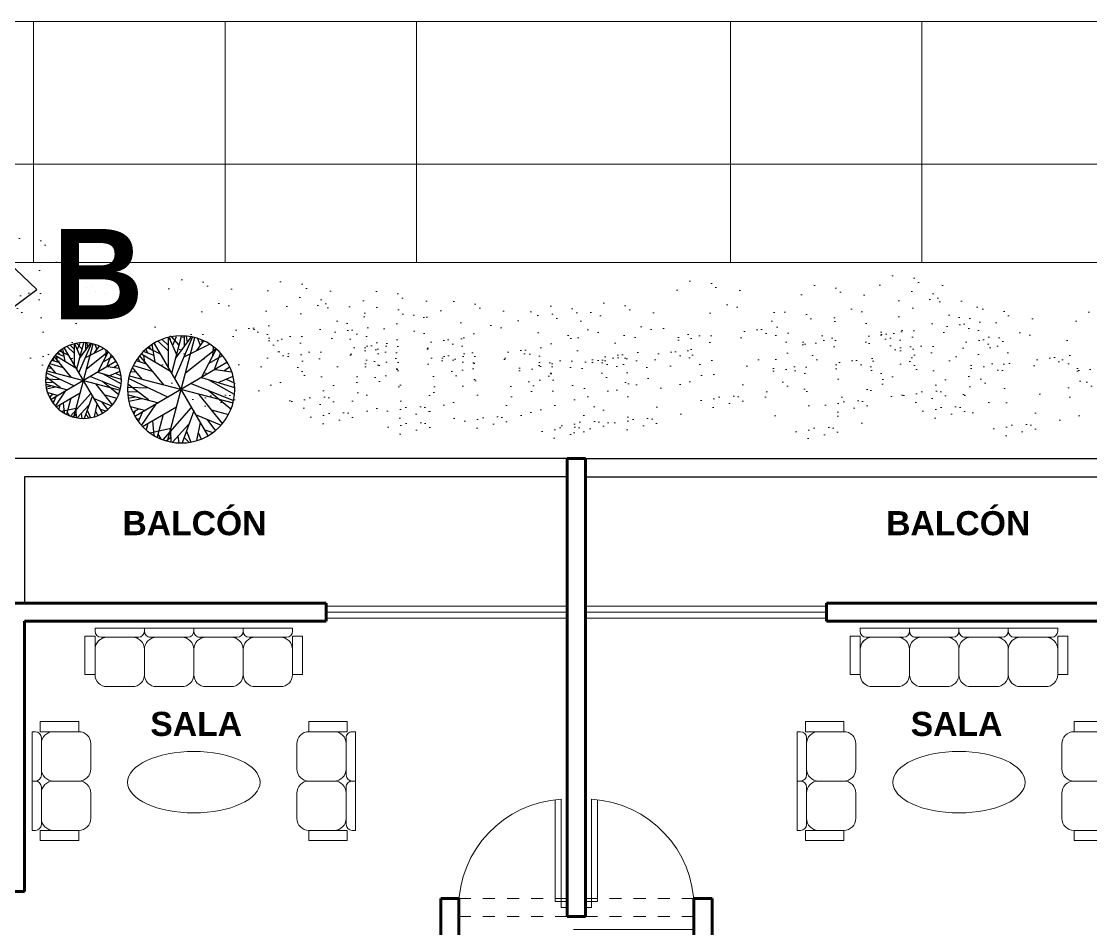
# Model space of a CAD drawing. Header units: millimetres. Extents: x 287 to 445, y 520 to 576.
# Drawn here: x 323.36 to 332.22, y 565.16 to 572.69 of the extents above; entities that cross this region are included whole.
import ezdxf

# ---------------------------------------------------------------- set-up
doc = ezdxf.new("R2010")
doc.units = ezdxf.units.MM
doc.header["$LTSCALE"] = 0.015
doc.linetypes.add('DASHED2', pattern=[9.525, 6.35, -3.175])
doc.layers.add('01 Corte', color=10, linetype='Continuous')
doc.layers.add('puntos alameda', color=94, linetype='Continuous')
for name, color, linetype, lineweight in [('Muebles', 11, 'Continuous', 20), ('Muros', 41, 'Continuous', 60), ('Muros Bajos', 20, 'Continuous', 30), ('pasto', 56, 'Continuous', 5), ('PISOS', 7, 'Continuous', 18), ('Proyecciones', 46, 'Continuous', 0), ('Puertas', 31, 'Continuous', 20), ('Texto', 133, 'Continuous', 20), ('Ventanas', 130, 'Continuous', 20)]:
    doc.layers.add(name, color=color, linetype=linetype, lineweight=lineweight)
pattern_1 = [(0, (-12.079, 0), (0, 1.5875), []), (90, (-12.079, 0), (-1.5875, 1e-16), [])]

# ---------------------------------------------------------------- blocks, each defined once
blk = doc.blocks.new('sala')
at = {"layer": 'Muebles'}
for p, q in [((416.5438, 543.2068), (416.5438, 543.2899)), ((416.5438, 543.2899), (416.8621, 543.2899)), ((416.8621, 543.2899), (416.8621, 543.2068)), ((416.4759, 543.2068), (416.4759, 542.7973)), ((416.5026, 543.2068), (416.4759, 543.2068)), ((416.8621, 543.2068), (416.5438, 543.2068)), ((416.8621, 543.2068), (416.6526, 543.2068)), ((416.5526, 542.8473), (416.5526, 543.1568)), ((416.5526, 543.1068), (416.5526, 542.8973)), ((416.9621, 542.8973), (416.9621, 543.1068)), ((416.4759, 542.7973), (416.4759, 542.3878)), ((416.5026, 542.7973), (416.4759, 542.7973)), ((416.4759, 542.7973), (416.5026, 542.7973)), ((416.8621, 542.7973), (416.6526, 542.7973)), ((416.6526, 542.7973), (416.8621, 542.7973)), ((416.5526, 542.4378), (416.5526, 542.7473)), ((416.5526, 542.6973), (416.5526, 542.4878)), ((416.9621, 542.4878), (416.9621, 542.6973)), ((416.4759, 542.3878), (416.5026, 542.3878)), ((416.8621, 542.3878), (416.5438, 542.3878)), ((416.5438, 542.3878), (416.5438, 542.3047)), ((416.6526, 542.3878), (416.8621, 542.3878)), ((416.8621, 542.3047), (416.8621, 542.3878)), ((416.5438, 542.3047), (416.8621, 542.3047)), ((417.0972, 542.0143), (417.3068, 542.0143)), ((417.5068, 542.0143), (417.7163, 542.0143)), ((417.9163, 542.0143), (418.1258, 542.0143)), ((418.3258, 542.0143), (418.5353, 542.0143)), ((416.9142, 541.596), (416.9142, 541.9143)), ((416.9142, 541.9143), (416.9972, 541.9143)), ((416.9972, 541.7048), (416.9972, 541.9143)), ((416.9972, 541.9143), (416.9972, 541.596)), ((417.4068, 541.7048), (417.4068, 541.9143)), ((417.4068, 541.9143), (417.4068, 541.7048)), ((417.8163, 541.7048), (417.8163, 541.9143)), ((417.8163, 541.9143), (417.8163, 541.7048)), ((418.2258, 541.7048), (418.2258, 541.9143)), ((418.2258, 541.9143), (418.2258, 541.7048)), ((418.6353, 541.9143), (418.6353, 541.7048)), ((418.6353, 541.9143), (418.6353, 541.596)), ((418.7184, 541.9143), (418.6353, 541.9143)), ((418.7184, 541.596), (418.7184, 541.9143)), ((417.0472, 541.6048), (417.3568, 541.6048)), ((417.3068, 541.6048), (417.0972, 541.6048)), ((417.4568, 541.6048), (417.7663, 541.6048)), ((417.7163, 541.6048), (417.5068, 541.6048)), ((417.8663, 541.6048), (418.1758, 541.6048)), ((418.1258, 541.6048), (417.9163, 541.6048)), ((418.2758, 541.6048), (418.5853, 541.6048)), ((418.5353, 541.6048), (418.3258, 541.6048)), ((416.9972, 541.596), (416.9142, 541.596)), ((416.9972, 541.5281), (416.9972, 541.5548)), ((417.4068, 541.5281), (416.9972, 541.5281)), ((417.4068, 541.5281), (417.4068, 541.5548)), ((417.4068, 541.5548), (417.4068, 541.5281)), ((417.8163, 541.5281), (417.4068, 541.5281)), ((417.8163, 541.5281), (417.8163, 541.5548)), ((417.8163, 541.5548), (417.8163, 541.5281)), ((418.2258, 541.5281), (417.8163, 541.5281)), ((418.2258, 541.5281), (418.2258, 541.5548)), ((418.2258, 541.5548), (418.2258, 541.5281)), ((418.6353, 541.5281), (418.2258, 541.5281)), ((418.6353, 541.596), (418.7184, 541.596)), ((418.6353, 541.5548), (418.6353, 541.5281))]:
    blk.add_line(p, q, dxfattribs=at)
for centre, radius, start, end in [((416.5026, 543.1568), 0.05, 0, 90), ((416.6526, 543.1068), 0.1, 90, 180), ((416.8621, 543.1068), 0.1, 0, 90), ((416.5026, 542.8473), 0.05, 270, 0), ((416.6526, 542.8973), 0.1, 180, 270), ((416.8621, 542.8973), 0.1, 270, 0), ((416.5026, 542.7473), 0.05, 0, 90), ((416.6526, 542.6973), 0.1, 90, 180), ((416.8621, 542.6973), 0.1, 0, 90), ((416.5026, 542.4378), 0.05, 270, 0), ((416.6526, 542.4878), 0.1, 180, 270), ((416.8621, 542.4878), 0.1, 270, 0), ((417.0972, 541.9143), 0.1, 90, 180), ((417.3068, 541.9143), 0.1, 360, 90), ((417.5068, 541.9143), 0.1, 90, 180), ((417.7163, 541.9143), 0.1, 0, 90), ((417.9163, 541.9143), 0.1, 90, 180), ((418.1258, 541.9143), 0.1, 0, 90), ((418.3258, 541.9143), 0.1, 90, 180), ((418.5353, 541.9143), 0.1, 0, 90), ((417.0972, 541.7048), 0.1, 180, 270), ((417.3068, 541.7048), 0.1, 270, 0), ((417.5068, 541.7048), 0.1, 180, 270), ((417.7163, 541.7048), 0.1, 270, 360), ((417.9163, 541.7048), 0.1, 180, 270), ((418.1258, 541.7048), 0.1, 270, 360), ((418.3258, 541.7048), 0.1, 180, 270), ((418.5353, 541.7048), 0.1, 270, 0), ((417.0472, 541.5548), 0.05, 90, 180), ((417.3568, 541.5548), 0.05, 0, 90), ((417.4568, 541.5548), 0.05, 90, 180), ((417.7663, 541.5548), 0.05, 360, 90), ((417.8663, 541.5548), 0.05, 90, 180), ((418.1758, 541.5548), 0.05, 360, 90), ((418.2758, 541.5548), 0.05, 90, 180), ((418.5853, 541.5548), 0.05, 0, 90)]:
    blk.add_arc(centre, radius, start, end, dxfattribs=at)
blk.add_ellipse((417.8163, 542.807), major_axis=(-0.5491, 0), ratio=0.464286, dxfattribs=at)
blk = doc.blocks.new('p04')
at = {"layer": 'Proyecciones', "linetype": 'DASHED2'}
for p, q in [((451.0947, 543.0787), (451.9947, 543.0787)), ((451.0947, 542.9287), (451.9947, 542.9287))]:
    blk.add_line(p, q, dxfattribs=at)
at = {"layer": 'Puertas'}
for p, q in [((451.1447, 543.9023), (451.1447, 543.0037)), ((451.1947, 543.8981), (451.1947, 543.0537)), ((451.0947, 543.0537), (451.1947, 543.0537)), ((451.0947, 543.0037), (451.1447, 543.0037))]:
    blk.add_line(p, q, dxfattribs=at)
blk.add_arc((451.0947, 543.0037), 0.9, 0, 86.81526, dxfattribs=at)
blk = doc.blocks.new('Tree - deciduous plan')
for p, q in [((2.426, 54.9406), (-1.4472, 59.9056)), ((0, 59.9996), (0, -60)), ((-32.6092, 50.4264), (-23.2782, 23.5674)), ((-31.2008, 51.1035), (-0.2149, 20.1818)), ((-26.4472, 46.5894), (-26.2712, 53.8116)), ((-22.0458, 42.0753), (-16.5881, 57.6486)), ((-21.1656, 55.8436), (-0.0388, 45.0094)), ((-12.5388, 54.9406), (-7.9613, 59.4546)), ((-12.3627, 32.1443), (-12.5388, 58.7776)), ((-5.3205, 59.6806), (16.5105, 16.7963)), ((0.4894, 48.6208), (3.6584, 59.6806)), ((18.2711, 35.5298), (5.419, 59.6806)), ((9.8203, 51.5549), (12.8133, 58.5516)), ((19.6795, 19.5047), (16.3344, 57.6486)), ((17.0387, 51.1035), (23.2006, 55.1666)), ((17.7429, 43.6552), (25.4894, 54.2636)), ((31.6513, 50.8778), (30.2429, 30.5643)), ((31.1232, 42.5267), (35.8767, 48.1693)), ((-45.8134, 38.2383), (-40.5318, 33.0471)), ((-43.8768, 36.4326), (-44.405, 40.2696)), ((42, 42), (-42, -42)), ((42, -42), (-42, 42)), ((-40.1797, 44.558), (-36.4825, 43.2038)), ((-37.0107, 47.0408), (-35.25, 35.5298)), ((37.1091, 37.1098), (46.6161, 37.5612)), ((-54.7923, 24.4702), (-47.75, 21.0847)), ((-53.2078, 27.4044), (-40.1797, 20.859)), ((-49.8627, 32.8214), (-32.7853, 32.8214)), ((54.3626, 25.3731), (20.9119, 0.3198)), ((23.3767, 23.3417), (53.3063, 27.4044)), ((36.2288, 25.1474), (48.9049, 35.0784)), ((-59.7219, 2.8025), (-12.0106, 12.0565)), ((-32.2571, 20.6333), (-59.1937, 9.348)), ((-58.6656, 12.7336), (-35.9543, 7.5424)), ((-57.081, 17.9248), (-47.0458, 14.7649)), ((-56.0247, 20.859), (-20.8134, 20.859)), ((38.5175, 13.4107), (58.2359, 13.6364)), ((-54.6162, -24.7335), (-20.2853, 0.0941)), ((29.3626, -6.6771), (59.4682, 7.091)), ((-60, 0), (60, 0)), ((-59.7219, -4.8714), (-54.2641, -6.6771)), ((-45.2853, -0.1316), (-59.0177, -10.0627)), ((-58.4895, -12.3197), (-36.4825, -11.6426)), ((-10.074, -10.0627), (-2.5036, -59.7178)), ((9.2922, -9.1598), (59.6443, -2.8401)), ((26.3697, -18.4138), (58.9401, -9.8369)), ((-57.081, -18.4138), (-45.2853, -17.9624)), ((-52.6797, -18.188), (-55.4966, -22.0251)), ((-53.2078, -27.442), (-16.7641, -16.6081)), ((-47.2219, -19.3166), (-50.2148, -26.3135)), ((-35.9543, -22.4765), (-44.0529, -40.5329)), ((-19.9331, -20.2194), (-28.5599, -52.721)), ((-14.8275, -15.0282), (-14.6515, -57.6865)), ((-0.0388, -19.0909), (25.8415, -53.8495)), ((18.6232, -18.6394), (26.7218, -53.3981)), ((18.7992, -18.6394), (57.3556, -17.2853)), ((38.1654, -18.188), (52.426, -29.0219)), ((45.9119, -24.0564), (55.595, -22.2508)), ((-38.9472, -29.0219), (-51.4472, -30.6018)), ((-46.5177, -30.1504), (-49.5106, -33.536)), ((-32.4331, -32.4075), (-48.1021, -35.5674)), ((-43.7008, -34.6645), (-46.6937, -37.373)), ((-14.6515, -32.1818), (-3.912, -59.4922)), ((30.419, -30.1504), (32.3556, -50.0125)), ((31.4753, -31.279), (49.6091, -33.3103)), ((41.5105, -32.6332), (46.088, -38.0501)), ((-24.6867, -37.8244), (-38.7712, -45.7241)), ((-26.2712, -43.9185), (-34.7219, -48.6583)), ((-14.6515, -36.2445), (-27.6797, -52.9467)), ((-14.6515, -47.3041), (-25.0388, -54.3009)), ((-21.5177, -45.4984), (-19.9331, -56.1065)), ((-8.4895, -47.5298), (-11.4825, -58.5893)), ((-6.2008, -36.2445), (17.919, -57.0094)), ((5.9471, -46.6269), (10.5246, -58.5893)), ((22.8485, -36.4702), (35.3485, -48.4326)), ((24.7852, -44.8213), (23.0246, -54.978)), ((-6.3768, -52.721), (-9.3698, -58.815)), ((8.4119, -53.1724), (3.8344, -59.4922))]:
    blk.add_line(p, q)
blk.add_circle((0, 0), 60)

msp = doc.modelspace()

# ---------------------------------------------------------------- hatches: boundary and pattern name
at = {"layer": 'pasto', "ltscale": 0.3}
h = msp.add_hatch(dxfattribs=at)
h.set_pattern_fill('AR-SAND', color=256, scale=0.008, style=0)
h.set_pattern_definition([(37.5, (339.50892, 350.51478), (-0.01280025, 0.3915306), [0, -0.308864, 0, -0.34544, 0, -0.3302]), (7.5, (339.5089, 350.5148), (0.3596186, 0.5734601), [0, -0.166624, 0, -0.278384, 0, -0.10668]), (327.5, (339.259, 350.51478), (0.6327939, 0.00114975), [0, -0.1016, 0, -0.36576, 0, -0.47752]), (317.5, (339.259, 350.5148), (0.6108452, 0.1783435), [0, -0.0508, 0, -0.239776, 0, -0.27432])])
edge = h.paths.add_edge_path()
edge.add_arc((323.573, 570.3692), 0.5882, 0, 360)
h = msp.add_hatch(dxfattribs=at)
h.set_pattern_fill('AR-SAND', color=256, scale=0.008, style=0)
h.set_pattern_definition([(37.5, (340.85526, 350.17256), (-0.01280025, 0.3915306), [0, -0.308864, 0, -0.34544, 0, -0.3302]), (7.5, (340.85526, 350.17256), (0.3596186, 0.5734601), [0, -0.166624, 0, -0.278384, 0, -0.10668]), (327.5, (340.60533, 350.17256), (0.6327939, 0.00114975), [0, -0.1016, 0, -0.36576, 0, -0.47752]), (317.5, (340.6053, 350.17256), (0.6108452, 0.1783435), [0, -0.0508, 0, -0.239776, 0, -0.27432])])
edge = h.paths.add_edge_path()
edge.add_arc((324.9194, 570.027), 0.5882, 0, 360)
h = msp.add_hatch(dxfattribs=at)
h.set_pattern_fill('AR-SAND', color=256, scale=0.008, style=0)
h.set_pattern_definition([(37.5, (341.67522, 350.1558), (-0.01280025, 0.3915306), [0, -0.308864, 0, -0.34544, 0, -0.3302]), (7.5, (341.6752, 350.1558), (0.3596186, 0.5734601), [0, -0.166624, 0, -0.278384, 0, -0.10668]), (327.5, (341.4253, 350.1558), (0.6327939, 0.00114975), [0, -0.1016, 0, -0.36576, 0, -0.47752]), (317.5, (341.4253, 350.1558), (0.6108452, 0.1783435), [0, -0.0508, 0, -0.239776, 0, -0.27432])])
edge = h.paths.add_edge_path()
edge.add_arc((325.7393, 570.0103), 0.5882, 0, 360)
h = msp.add_hatch(dxfattribs=at)
h.set_pattern_fill('AR-SAND', color=256, scale=0.008, style=0)
h.set_pattern_definition([(37.5, (345.06918, 350.16198), (-0.01280025, 0.3915306), [0, -0.308864, 0, -0.34544, 0, -0.3302]), (7.5, (345.0692, 350.162), (0.3596186, 0.5734601), [0, -0.166624, 0, -0.278384, 0, -0.10668]), (327.5, (344.81924, 350.16198), (0.6327939, 0.00114975), [0, -0.1016, 0, -0.36576, 0, -0.47752]), (317.5, (344.81924, 350.162), (0.6108452, 0.1783435), [0, -0.0508, 0, -0.239776, 0, -0.27432])])
edge = h.paths.add_edge_path()
edge.add_arc((329.1333, 570.0164), 0.5882, 0, 360)
h = msp.add_hatch(dxfattribs=at)
h.set_pattern_fill('AR-SAND', color=256, scale=0.008, style=0)
h.set_pattern_definition([(37.5, (346.7501, 350.20462), (-0.01280025, 0.3915306), [0, -0.308864, 0, -0.34544, 0, -0.3302]), (7.5, (346.7501, 350.2046), (0.3596186, 0.5734601), [0, -0.166624, 0, -0.278384, 0, -0.10668]), (327.5, (346.50017, 350.20462), (0.6327939, 0.00114975), [0, -0.1016, 0, -0.36576, 0, -0.47752]), (317.5, (346.50017, 350.2046), (0.6108452, 0.1783435), [0, -0.0508, 0, -0.239776, 0, -0.27432])])
edge = h.paths.add_edge_path()
edge.add_arc((330.8142, 570.0591), 0.5882, 0, 360)
h = msp.add_hatch(dxfattribs=at)
h.set_pattern_fill('AR-SAND', color=256, scale=0.008, style=0)
h.set_pattern_definition([(37.5, (342.47087, 350.07478), (-0.01280025, 0.3915306), [0, -0.308864, 0, -0.34544, 0, -0.3302]), (7.5, (342.47087, 350.0748), (0.3596186, 0.5734601), [0, -0.166624, 0, -0.278384, 0, -0.10668]), (327.5, (342.22094, 350.07478), (0.6327939, 0.00114975), [0, -0.1016, 0, -0.36576, 0, -0.47752]), (317.5, (342.22094, 350.0748), (0.6108452, 0.1783435), [0, -0.0508, 0, -0.239776, 0, -0.27432])])
edge = h.paths.add_edge_path()
edge.add_arc((326.535, 569.9292), 0.5882, 0, 360)
h = msp.add_hatch(dxfattribs=at)
h.set_pattern_fill('AR-SAND', color=256, scale=0.008, style=0)
h.set_pattern_definition([(37.5, (346.1015, 350.1236), (-0.01280025, 0.3915306), [0, -0.308864, 0, -0.34544, 0, -0.3302]), (7.5, (346.1015, 350.1236), (0.3596186, 0.5734601), [0, -0.166624, 0, -0.278384, 0, -0.10668]), (327.5, (345.85157, 350.1236), (0.6327939, 0.00114975), [0, -0.1016, 0, -0.36576, 0, -0.47752]), (317.5, (345.85157, 350.1236), (0.6108452, 0.1783435), [0, -0.0508, 0, -0.239776, 0, -0.27432])])
edge = h.paths.add_edge_path()
edge.add_arc((330.1656, 569.9781), 0.5882, 0, 360)
h = msp.add_hatch(dxfattribs=at)
h.set_pattern_fill('AR-SAND', color=256, scale=0.008, style=0)
h.set_pattern_definition([(37.5, (346.9093, 350.0747), (-0.01280025, 0.3915306), [0, -0.308864, 0, -0.34544, 0, -0.3302]), (7.5, (346.9093, 350.0747), (0.3596186, 0.5734601), [0, -0.166624, 0, -0.278384, 0, -0.10668]), (327.5, (346.65937, 350.0747), (0.6327939, 0.00114975), [0, -0.1016, 0, -0.36576, 0, -0.47752]), (317.5, (346.65937, 350.0747), (0.6108452, 0.1783435), [0, -0.0508, 0, -0.239776, 0, -0.27432])])
edge = h.paths.add_edge_path()
edge.add_arc((330.9734, 569.9292), 0.5882, 0, 360)
h = msp.add_hatch(dxfattribs=at)
h.set_pattern_fill('AR-SAND', color=256, scale=0.008, style=0)
h.set_pattern_definition([(37.5, (341.83442, 350.0259), (-0.01280025, 0.3915306), [0, -0.308864, 0, -0.34544, 0, -0.3302]), (7.5, (341.8344, 350.0259), (0.3596186, 0.5734601), [0, -0.166624, 0, -0.278384, 0, -0.10668]), (327.5, (341.5845, 350.0259), (0.6327939, 0.00114975), [0, -0.1016, 0, -0.36576, 0, -0.47752]), (317.5, (341.5845, 350.0259), (0.6108452, 0.1783435), [0, -0.0508, 0, -0.239776, 0, -0.27432])])
edge = h.paths.add_edge_path()
edge.add_arc((325.8985, 569.8804), 0.5882, 0, 360)
h = msp.add_hatch(dxfattribs=at)
h.set_pattern_fill('AR-SAND', color=256, scale=0.008, style=0)
h.set_pattern_definition([(37.5, (343.11097, 349.9907), (-0.01280025, 0.3915306), [0, -0.308864, 0, -0.34544, 0, -0.3302]), (7.5, (343.11097, 349.9907), (0.3596186, 0.5734601), [0, -0.166624, 0, -0.278384, 0, -0.10668]), (327.5, (342.86103, 349.9907), (0.6327939, 0.00114975), [0, -0.1016, 0, -0.36576, 0, -0.47752]), (317.5, (342.86103, 349.9907), (0.6108452, 0.1783435), [0, -0.0508, 0, -0.239776, 0, -0.27432])])
edge = h.paths.add_edge_path()
edge.add_arc((327.1751, 569.8452), 0.5882, 0, 360)
h = msp.add_hatch(dxfattribs=at)
h.set_pattern_fill('AR-SAND', color=256, scale=0.008, style=0)
h.set_pattern_definition([(37.5, (344.35575, 349.977), (-0.01280025, 0.3915306), [0, -0.308864, 0, -0.34544, 0, -0.3302]), (7.5, (344.35575, 349.977), (0.3596186, 0.5734601), [0, -0.166624, 0, -0.278384, 0, -0.10668]), (327.5, (344.1058, 349.977), (0.6327939, 0.00114975), [0, -0.1016, 0, -0.36576, 0, -0.47752]), (317.5, (344.1058, 349.977), (0.6108452, 0.1783435), [0, -0.0508, 0, -0.239776, 0, -0.27432])])
edge = h.paths.add_edge_path()
edge.add_arc((328.4198, 569.8315), 0.5882, 0, 360)
h = msp.add_hatch(dxfattribs=at)
h.set_pattern_fill('AR-SAND', color=256, scale=0.008, style=0)
h.set_pattern_definition([(37.5, (342.4745, 349.9418), (-0.01280025, 0.3915306), [0, -0.308864, 0, -0.34544, 0, -0.3302]), (7.5, (342.4745, 349.9418), (0.3596186, 0.5734601), [0, -0.166624, 0, -0.278384, 0, -0.10668]), (327.5, (342.22458, 349.9418), (0.6327939, 0.00114975), [0, -0.1016, 0, -0.36576, 0, -0.47752]), (317.5, (342.2246, 349.9418), (0.6108452, 0.1783435), [0, -0.0508, 0, -0.239776, 0, -0.27432])])
edge = h.paths.add_edge_path()
edge.add_arc((326.5386, 569.7963), 0.5882, 0, 360)
h = msp.add_hatch(dxfattribs=at)
h.set_pattern_fill('AR-SAND', color=256, scale=0.008, style=0)
h.set_pattern_definition([(37.5, (343.75106, 349.9066), (-0.01280025, 0.3915306), [0, -0.308864, 0, -0.34544, 0, -0.3302]), (7.5, (343.75106, 349.9066), (0.3596186, 0.5734601), [0, -0.166624, 0, -0.278384, 0, -0.10668]), (327.5, (343.50113, 349.9066), (0.6327939, 0.00114975), [0, -0.1016, 0, -0.36576, 0, -0.47752]), (317.5, (343.50113, 349.9066), (0.6108452, 0.1783435), [0, -0.0508, 0, -0.239776, 0, -0.27432])])
edge = h.paths.add_edge_path()
edge.add_arc((327.8152, 569.7611), 0.5882, 0, 360)
h = msp.add_hatch(dxfattribs=at)
h.set_pattern_fill('AR-SAND', color=256, scale=0.008, style=0)
h.set_pattern_definition([(37.5, (343.91513, 349.95256), (-0.01280025, 0.3915306), [0, -0.308864, 0, -0.34544, 0, -0.3302]), (7.5, (343.91513, 349.95256), (0.3596186, 0.5734601), [0, -0.166624, 0, -0.278384, 0, -0.10668]), (327.5, (343.6652, 349.95256), (0.6327939, 0.00114975), [0, -0.1016, 0, -0.36576, 0, -0.47752]), (317.5, (343.6652, 349.95256), (0.6108452, 0.1783435), [0, -0.0508, 0, -0.239776, 0, -0.27432])])
edge = h.paths.add_edge_path()
edge.add_arc((327.9792, 569.807), 0.5882, 0, 360)
h = msp.add_hatch(dxfattribs=at)
h.set_pattern_fill('AR-SAND', color=256, scale=0.008, style=0)
h.set_pattern_definition([(37.5, (345.8567, 349.9036), (-0.01280025, 0.3915306), [0, -0.308864, 0, -0.34544, 0, -0.3302]), (7.5, (345.8567, 349.9036), (0.3596186, 0.5734601), [0, -0.166624, 0, -0.278384, 0, -0.10668]), (327.5, (345.60678, 349.9036), (0.6327939, 0.00114975), [0, -0.1016, 0, -0.36576, 0, -0.47752]), (317.5, (345.6068, 349.9036), (0.6108452, 0.1783435), [0, -0.0508, 0, -0.239776, 0, -0.27432])])
edge = h.paths.add_edge_path()
edge.add_arc((329.9208, 569.7581), 0.5882, 0, 360)
h = msp.add_hatch(dxfattribs=at)
h.set_pattern_fill('AR-SAND', color=256, scale=0.008, style=0)
h.set_pattern_definition([(37.5, (347.4968, 349.92805), (-0.01280025, 0.3915306), [0, -0.308864, 0, -0.34544, 0, -0.3302]), (7.5, (347.4968, 349.92805), (0.3596186, 0.5734601), [0, -0.166624, 0, -0.278384, 0, -0.10668]), (327.5, (347.24687, 349.92805), (0.6327939, 0.00114975), [0, -0.1016, 0, -0.36576, 0, -0.47752]), (317.5, (347.24687, 349.92805), (0.6108452, 0.1783435), [0, -0.0508, 0, -0.239776, 0, -0.27432])])
edge = h.paths.add_edge_path()
edge.add_arc((331.5609, 569.7825), 0.5882, 0, 360)
h = msp.add_hatch(dxfattribs=at)
h.set_pattern_fill('AR-SAND', color=256, scale=0.008, style=0)
h.set_pattern_definition([(37.5, (348.37804, 349.9036), (-0.01280025, 0.3915306), [0, -0.308864, 0, -0.34544, 0, -0.3302]), (7.5, (348.37804, 349.9036), (0.3596186, 0.5734601), [0, -0.166624, 0, -0.278384, 0, -0.10668]), (327.5, (348.1281, 349.9036), (0.6327939, 0.00114975), [0, -0.1016, 0, -0.36576, 0, -0.47752]), (317.5, (348.1281, 349.9036), (0.6108452, 0.1783435), [0, -0.0508, 0, -0.239776, 0, -0.27432])])
edge = h.paths.add_edge_path()
edge.add_arc((332.4421, 569.7581), 0.5882, 0, 360)
at = {"layer": 'PISOS'}
h = msp.add_hatch(dxfattribs=at)
h.set_pattern_fill('NET', color=256, scale=0.5, style=0)
h.set_pattern_definition([(180, (667.9433, 0), (0, 1.5875), []), (90, (667.9433, 0), (1.5875, 1e-16), [])])
h.paths.add_polyline_path([(322.2319, 572.6873), (327.9322, 572.6873), (327.9322, 570.6873), (321.6488, 570.6873)])
h = msp.add_hatch(dxfattribs=at)
h.set_pattern_fill('NET', color=256, scale=0.5, style=0)
h.set_pattern_definition(pattern_1)
h.paths.add_polyline_path([(333.6325, 572.6873), (327.9322, 572.6873), (327.9322, 570.6873), (334.2156, 570.6873)])
h = msp.add_hatch(dxfattribs=at)
h.set_pattern_fill('NET', color=256, scale=0.5, style=0)
h.set_pattern_definition(pattern_1)
h.paths.add_polyline_path([(329.3072, 561.3088), (328.9322, 561.3088), (328.9322, 562.4588), (328.9322, 562.8291), (327.9322, 562.8291), (327.9322, 560.3088), (328.4072, 560.3088), (328.8072, 560.3088, -1), (328.9072, 560.3088), (329.3072, 560.3088)])
h.paths.add_polyline_path([(328.9322, 564.4088), (328.9322, 565.2588), (328.0322, 565.2588), (327.9322, 565.2588), (327.9322, 562.8291), (328.9322, 562.8291)])

# ---------------------------------------------------------------- linework, layer by layer
at = {"layer": '01 Corte'}
msp.add_lwpolyline([(322.6022, 571.3011), (322.6022, 569.804), (323.4841, 570.4627), (322.6022, 571.3011)], dxfattribs=at)
at = {"layer": 'Muros'}
for p, q in [((327.8822, 569.0588), (327.9572, 569.0588)), ((327.8822, 567.8588), (327.8822, 569.0588)), ((328.0322, 569.0588), (327.9572, 569.0588)), ((328.0322, 567.8588), (328.0322, 569.0588)), ((323.3819, 567.8588), (321.9319, 567.8588)), ((325.8822, 567.8588), (323.3819, 567.8588)), ((325.8822, 567.7088), (325.8822, 567.8588)), ((327.8822, 565.2588), (327.8822, 567.8588)), ((328.0322, 565.2588), (328.0322, 567.8588)), ((330.0322, 567.8588), (332.5325, 567.8588)), ((330.0322, 567.7088), (330.0322, 567.8588)), ((323.3819, 567.7088), (323.3819, 565.4674)), ((325.8822, 567.7088), (323.3819, 567.7088)), ((330.0322, 567.7088), (332.5325, 567.7088)), ((323.3819, 565.4674), (323.2319, 565.4674)), ((326.8322, 564.4088), (326.8322, 565.4088)), ((326.8322, 565.4088), (326.9822, 565.4088)), ((326.9822, 564.4088), (326.9822, 565.4088)), ((328.9322, 564.4088), (328.9322, 565.4088)), ((329.0822, 565.4088), (328.9322, 565.4088)), ((329.0822, 564.4088), (329.0822, 565.4088)), ((327.8822, 565.2588), (328.0322, 565.2588))]:
    msp.add_line(p, q, dxfattribs=at)
at = {"layer": 'Muros Bajos'}
for p, q in [((323.3819, 569.0588), (323.2319, 569.0588)), ((327.8822, 569.0588), (323.3819, 569.0588)), ((328.0322, 569.0588), (332.5325, 569.0588)), ((323.3819, 568.9088), (323.3819, 567.8588)), ((327.8822, 568.9088), (323.3819, 568.9088)), ((328.0322, 568.9088), (332.5325, 568.9088))]:
    msp.add_line(p, q, dxfattribs=at)
at = {"layer": 'PISOS'}
for p, q in [((308.1255, 572.6873), (327.9322, 572.6873)), ((347.7388, 572.6873), (327.9322, 572.6873)), ((308.1255, 570.6873), (327.9322, 570.6873)), ((347.7388, 570.6873), (327.9322, 570.6873))]:
    msp.add_line(p, q, dxfattribs=at)
at = {"layer": 'Ventanas'}
for p, q in [((325.8822, 567.8338), (327.8822, 567.8338)), ((325.8822, 567.7838), (327.8822, 567.7838)), ((330.0322, 567.8338), (328.0322, 567.8338)), ((330.0322, 567.7838), (328.0322, 567.7838)), ((325.8822, 567.7338), (327.8822, 567.7338)), ((330.0322, 567.7338), (328.0322, 567.7338))]:
    msp.add_line(p, q, dxfattribs=at)

# ---------------------------------------------------------------- block references
at = {"layer": 'Muebles', "xscale": -1, "rotation": 180}
for p in [(-93.0312, 1109.1809), (-86.687, 1109.1809)]:
    msp.add_blockref('sala', p, dxfattribs=at)
at = {"layer": 'Muebles', "rotation": 180}
for p in [(742.6014, 1109.1809), (748.9456, 1109.1809)]:
    msp.add_blockref('sala', p, dxfattribs=at)
at = {"layer": 'Puertas', "xscale": -1}
msp.add_blockref('p04', (778.9769, 22.3301), dxfattribs=at)
at = {"layer": 'Puertas'}
msp.add_blockref('p04', (-123.0625, 22.3301), dxfattribs=at)
at = {"layer": 'puntos alameda', "color": 7, "linetype": 'ByBlock', "lineweight": 0}
for p, xscale, yscale, zscale, rotation in [((324.6804, 569.6332), -0.007405634628365269, 0.007405634628639746, 0.007405634628594382, 165.3294149667241), ((323.8702, 569.7069), -0.00524074937675885, 0.005240749376980602, 0.00524074937695538, 165.3294149665158)]:
    msp.add_blockref('Tree - deciduous plan', p, dxfattribs=dict(at, xscale=xscale, yscale=yscale, zscale=zscale, rotation=rotation))

# ---------------------------------------------------------------- texts
at = {"layer": 'Texto', "width": 1.072698}
for s, insert, char_height, attachment_point in [('{\\fArial|b1|i0|c0|p34;B}', (323.9912, 570.2149), 0.75, 8), ('{\\fArial|b1|i0|c0|p34;\\H2x;BALCÓN}', (324.7908, 568.6233), 0.1, 2), ('{\\fArial|b1|i0|c0|p34;\\H2x;BALCÓN}', (331.1235, 568.6233), 0.1, 2), ('{\\fArial|b1|i0|c0|p34;\\H2x;SALA}', (324.8048, 566.9577), 0.1, 2), ('{\\fArial|b1|i0|c0|p34;\\H2x;SALA}', (331.1096, 566.9577), 0.1, 2)]:
    msp.add_mtext(s, dxfattribs=dict(at, insert=insert, char_height=char_height, attachment_point=attachment_point))

doc.saveas('drawing.dxf')
